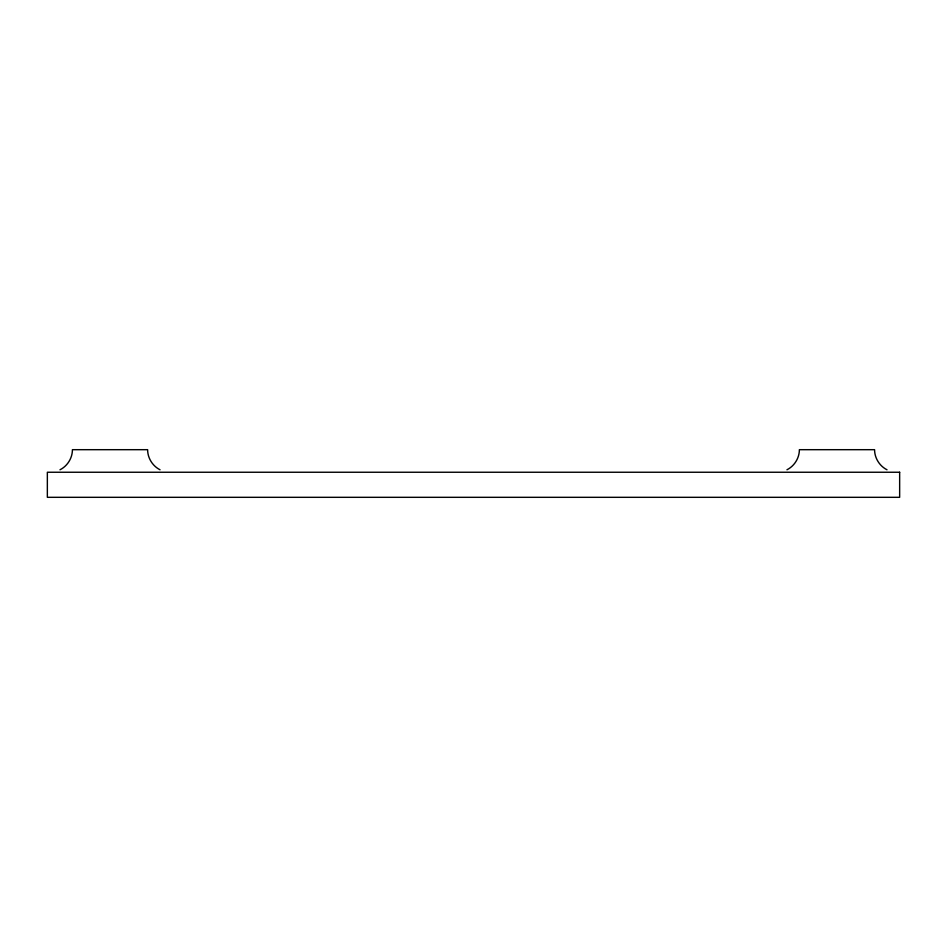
<?xml version="1.0" encoding="UTF-8"?>
<svg xmlns="http://www.w3.org/2000/svg" width="947" height="947" viewBox="0 0 947 947"><rect width="100%" height="100%" fill="white"/><g stroke="black" fill="none" stroke-linecap="round" stroke-linejoin="round"><path stroke-width="1.42" d="M59.992 469.783C67.45 466.042 72.434 458.04 72.422 449.683L147.625 449.683C147.602 458.04 152.597 466.042 160.043 469.783M786.957 469.783C794.403 466.042 799.398 458.04 799.375 449.683L874.578 449.683C874.566 458.04 879.55 466.042 887.008 469.783M899.65 472.245L47.35 472.245L47.35 497.317L899.65 497.317L899.65 472.245"/></g></svg>
